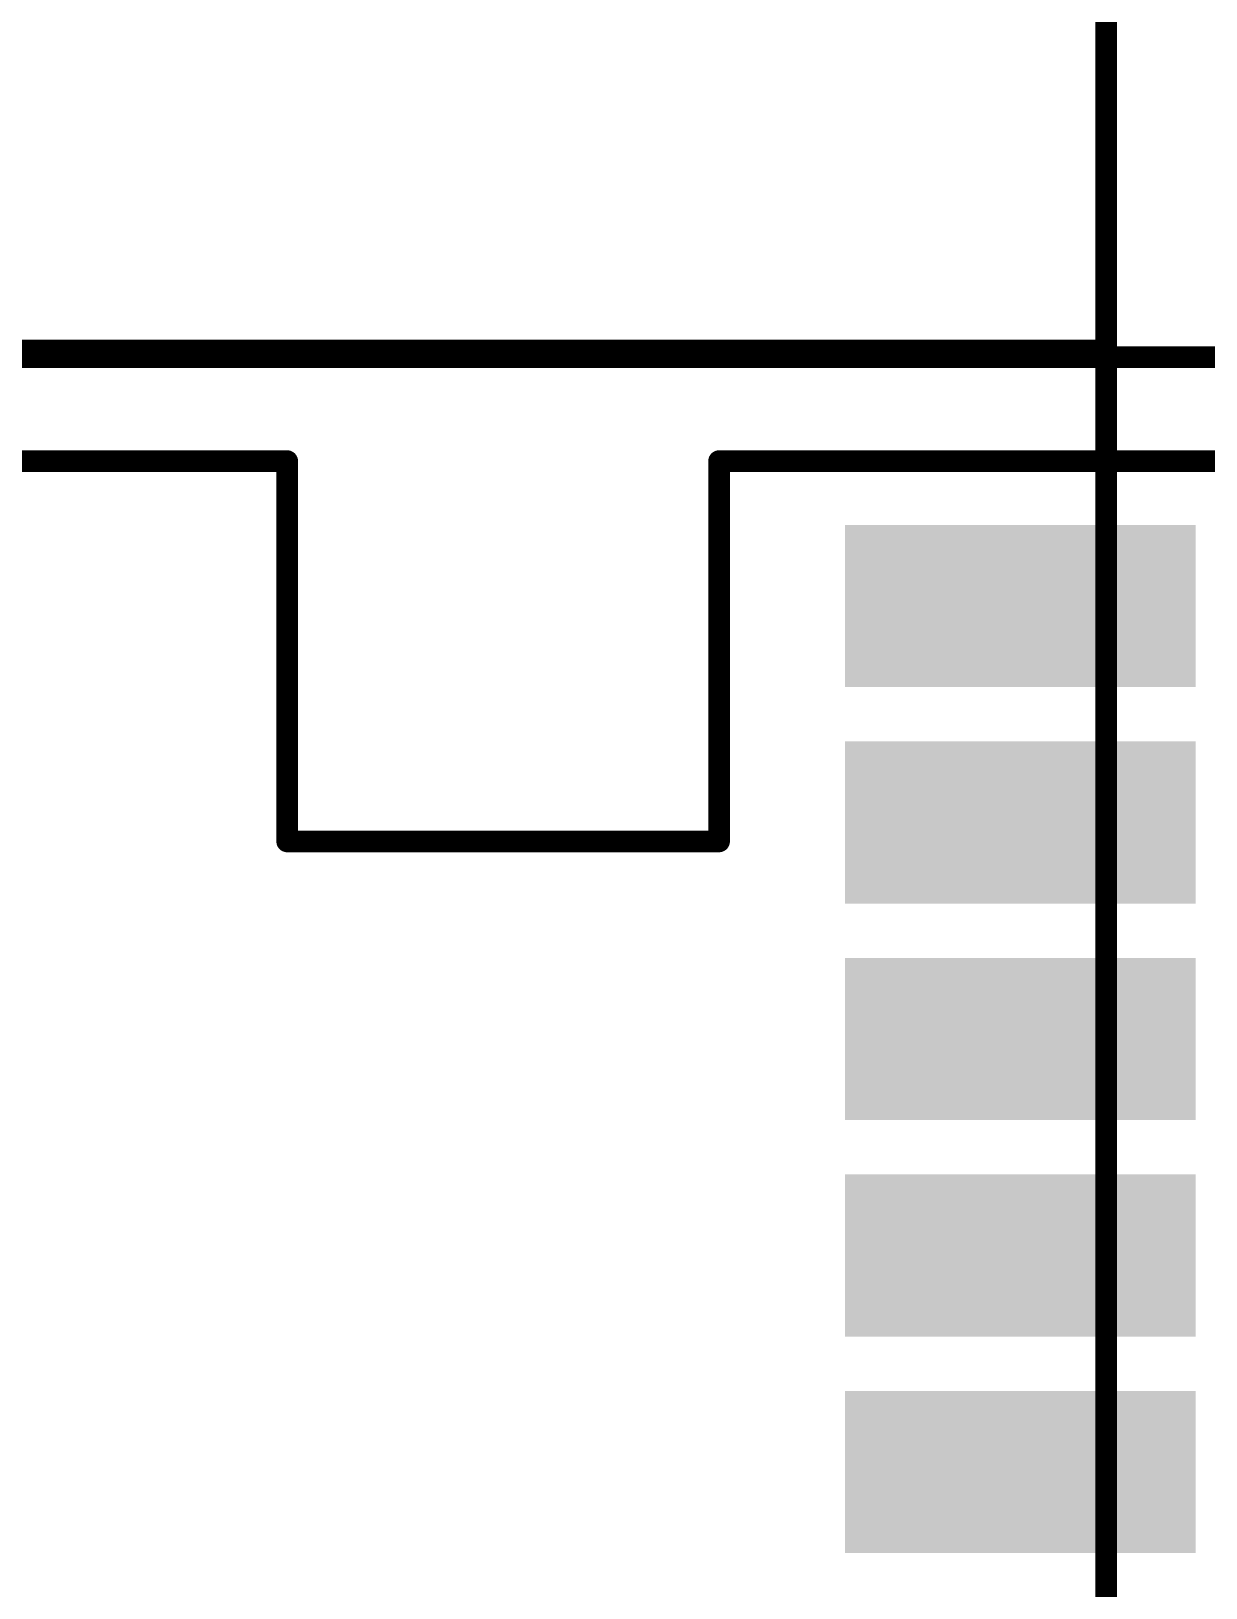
# Model space of a CAD drawing. Extents: x 491.8 to 537.2, y 395.3 to 465.5.
# Drawn here: x 516.7 to 523.59, y 441.04 to 450.17 of the extents above; entities that cross this region are included whole.
import ezdxf

# ---------------------------------------------------------------- set-up
doc = ezdxf.new("R2010")
doc.units = 0
doc.header["$MEASUREMENT"] = 0
doc.layers.get('0').update_dxf_attribs({"linetype": 'CONTINUOUS'})
doc.layers.get('Defpoints').update_dxf_attribs({"linetype": 'CONTINUOUS'})
doc.layers.add('SILKSCREENTOP_P', color=251, linetype='CONTINUOUS')
doc.styles.get("Standard").update_dxf_attribs({"font": 'arial.ttf'})
doc.dimstyles.get("Standard").update_dxf_attribs({"dimtxt": 1.5, "dimasz": 1.5, "dimexe": 0.18, "dimexo": 0, "dimgap": 0.5, "dimtad": 0, "dimtih": 1, "dimtoh": 1, "dimzin": 0, "dimdsep": 46, "dimtxsty": 'Standard', "dimcen": 0.09, "dimadec": 0, "dimazin": 0, "dimtfac": 1, "dimtofl": 0, "dimtmove": 2, "dimatfit": 3, "dimfxl": 1, "dimtolj": 1, "dimtzin": 0, "dimarcsym": 0})

# ---------------------------------------------------------------- blocks, each defined once
blk = doc.blocks.new('ROUND_17')
at = {"const_width": 0.0635}
blk.add_lwpolyline([(-0.03175, 0, 1), (0.03175, 0, 1)], format="xyb", close=True, dxfattribs=at)
blk = doc.blocks.new('RECTANGLE_23')
blk.add_solid([(1.025398, 0.47536), (1.025398, -0.47536), (-1.025398, 0.47536), (-1.025398, -0.47536)])
blk = doc.blocks.new('*D58')
at = {"color": 0, "linetype": 'Continuous', "lineweight": -2}
for p, q in [((501.2446, 447.0103), (501.2446, 459.8251)), ((526.6446, 447.0103), (526.6446, 459.8251)), ((502.7446, 459.6451), (510.9035, 459.6451)), ((525.1446, 459.6451), (516.9857, 459.6451))]:
    blk.add_line(p, q, dxfattribs=at)
at = {"color": 0, "linetype": 'Continuous'}
for points in [[(502.7446, 459.8951), (502.7446, 459.3951), (501.2446, 459.6451)], [(525.1446, 459.8951), (525.1446, 459.3951), (526.6446, 459.6451)]]:
    blk.add_solid(points, dxfattribs=at)
at = {"layer": 'Defpoints', "color": 0, "linetype": 'Continuous'}
for p in [(526.6446, 459.6451), (501.2446, 447.0103), (526.6446, 447.0103)]:
    blk.add_point(p, dxfattribs=at)
at = {"color": 0, "linetype": 'Continuous', "insert": (513.9446, 459.6451), "char_height": 1.5, "attachment_point": 5}
blk.add_mtext('\\A1;25.40', dxfattribs=at)

msp = doc.modelspace()

# ---------------------------------------------------------------- linework, layer by layer
at = {"const_width": 0.127}
msp.add_lwpolyline([(501.000014, 448.259962), (526.940018, 448.259962)], dxfattribs=at)
at = {"layer": 'SILKSCREENTOP_P', "const_width": 0.127}
for points in [[(522.99997, 454.300082), (522.99997, 428.800006)], [(505.000006, 448.29857), (522.995906, 448.29857)], [(518.198608, 447.650108), (515.496048, 447.650108)], [(518.198608, 445.418972), (518.198608, 447.650108)], [(523.961868, 447.650108), (520.730988, 447.650108)], [(520.730988, 447.650108), (520.730988, 445.418972)], [(520.730988, 445.418972), (518.198608, 445.418972)]]:
    msp.add_lwpolyline(points, dxfattribs=at)

# ---------------------------------------------------------------- block references
for p in [(522.495272, 446.79997), (522.500098, 446.79997), (522.495272, 445.52997), (522.500098, 445.52997), (522.495272, 444.25997), (522.500098, 444.25997), (522.495272, 442.98997), (522.500098, 442.98997), (522.495272, 441.71997), (522.500098, 441.71997)]:
    msp.add_blockref('RECTANGLE_23', p)
at = {"layer": 'SILKSCREENTOP_P'}
for p in [(522.995906, 448.29857), (518.198608, 447.650108), (520.730988, 447.650108), (518.198608, 445.418972), (520.730988, 445.418972)]:
    msp.add_blockref('ROUND_17', p, dxfattribs=at)

# ---------------------------------------------------------------- dimensions: what is measured, and where the dimension line sits
at = {"linetype": 'Continuous'}
dim = msp.add_linear_dim(base=(526.644616, 459.645051), p1=(501.244616, 447.010282), p2=(526.644616, 447.010282), dimstyle='Standard', dxfattribs=at)
dim.commit()
dim.dimension.update_dxf_attribs({"geometry": '*D58', "text_midpoint": (513.944616, 459.645051)})

doc.saveas('drawing.dxf')
